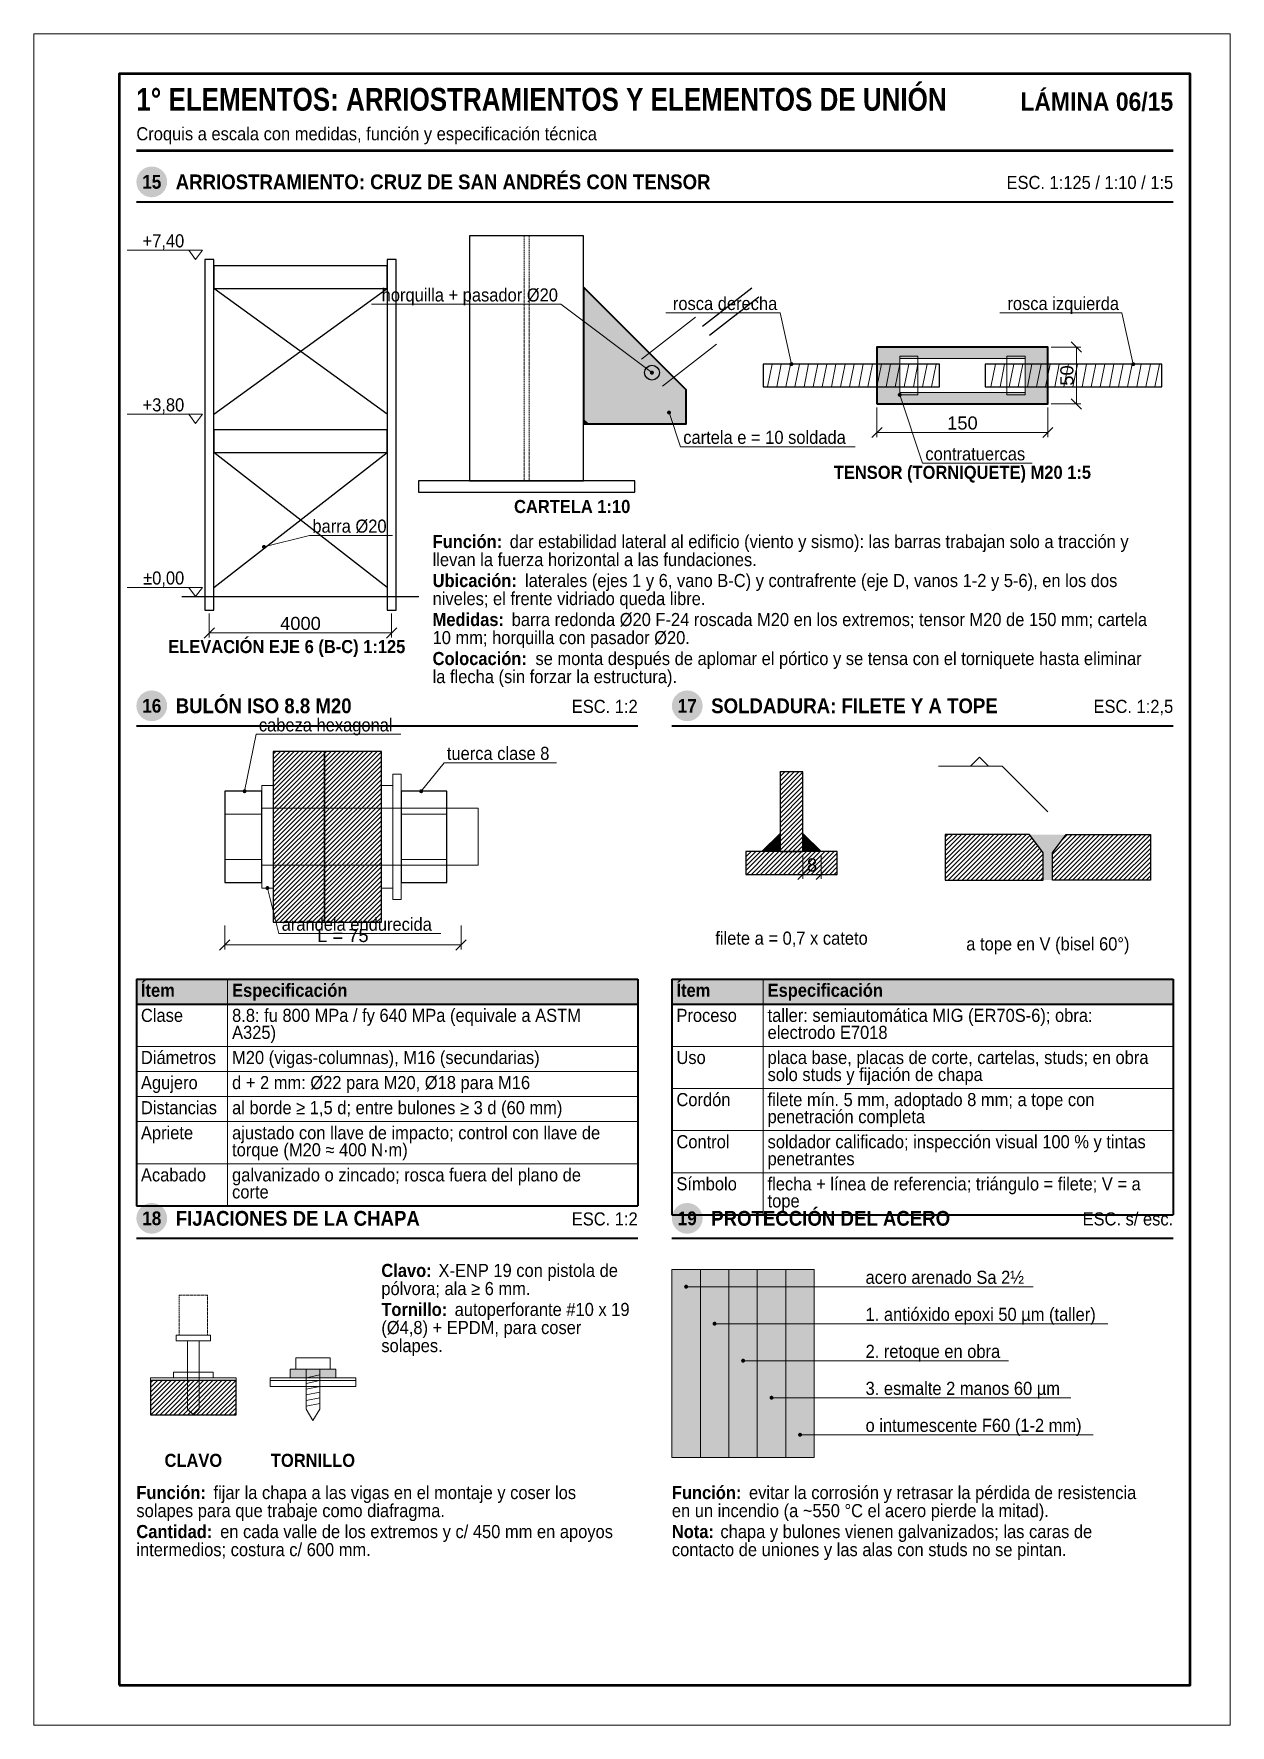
# Model space of a CAD drawing. Header units: millimetres. Extents: x 0 to 210, y 0 to 297.
import ezdxf
from ezdxf.enums import TextEntityAlignment as Align

# ---------------------------------------------------------------- set-up
doc = ezdxf.new("R2010")
doc.units = ezdxf.units.MM
doc.header["$LTSCALE"] = 0.35
doc.linetypes.add('DASHED2', pattern=[0.762, 0.635, -0.127])
for name, color, linetype in [('0-MARCO', 7, 'Continuous'), ('1-OCULTO', 8, 'DASHED2'), ('1-SECCION', 7, 'Continuous'), ('1-VISTA', 7, 'Continuous'), ('2-RAYADO', 8, 'Continuous'), ('3-COTAS', 7, 'Continuous'), ('3-REFS', 7, 'Continuous'), ('3-TABLAS', 7, 'Continuous'), ('3-TEXTOS', 7, 'Continuous'), ('3-TITULOS', 7, 'Continuous')]:
    doc.layers.add(name, color=color, linetype=linetype)
doc.styles.add('ARIAL', font='arial.ttf')
doc.styles.add('ARIAL-NEGRITA', font='arialbd.ttf')
doc.dimstyles.new('A4', dxfattribs={"dimtxt": 2.3, "dimasz": 1.1, "dimexe": 0.8, "dimexo": 0.6, "dimgap": 0.5, "dimtad": 1, "dimdec": 0, "dimtxsty": 'ARIAL', "dimtsz": 0.9, "dimcen": 2.5, "dimclrd": 7, "dimclre": 7, "dimclrt": 7, "dimazin": 3, "dimtfac": 1, "dimtmove": 0, "dimatfit": 3, "dimlwd": 13, "dimlwe": 13, "dimarcsym": 0})

msp = doc.modelspace()

# ---------------------------------------------------------------- hatches: boundary and pattern name
at = {"layer": '2-RAYADO', "true_color": 0xd7d7d7}
h = msp.add_hatch(color=254, dxfattribs=at)
h.dxf.hatch_style = 1
h.paths.add_polyline_path([(96.5, 228.5), (114.5, 228.5), (114.5, 234.5), (96.5, 252.5)])
h = msp.add_hatch(color=254, dxfattribs=at)
h.dxf.hatch_style = 1
h.paths.add_polyline_path([(148, 232), (178, 232), (178, 242), (148, 242)])
h.paths.add_polyline_path([(152, 234), (174, 234), (174, 240), (152, 240)])
at = {"layer": '2-RAYADO', "true_color": 0x3c3c3c}
h = msp.add_hatch(color=250, dxfattribs=at)
h.dxf.hatch_style = 1
h.paths.add_polyline_path([(96.5, 228.5), (97.3, 228.5), (96.5, 229.3)])
at = {"layer": '2-RAYADO'}
h = msp.add_hatch(dxfattribs=at)
h.set_pattern_fill('ANSI31', color=8, scale=0.18)
h.paths.add_polyline_path([(42, 141), (51, 141), (51, 171), (42, 171)])
h = msp.add_hatch(dxfattribs=at)
h.set_pattern_fill('ANSI31', color=8, scale=0.18)
h.paths.add_polyline_path([(51, 141), (61, 141), (61, 171), (51, 171)])
h = msp.add_hatch(dxfattribs=at)
h.set_pattern_fill('ANSI31', color=8, scale=0.18)
h.paths.add_polyline_path([(131, 153.4), (135, 153.4), (135, 167.4), (131, 167.4)])
at = {"layer": '2-RAYADO', "true_color": 0x3c3c3c}
h = msp.add_hatch(color=250, dxfattribs=at)
h.dxf.hatch_style = 1
h.paths.add_polyline_path([(131, 153.4), (127.8, 153.4), (131, 156.6)])
h = msp.add_hatch(color=250, dxfattribs=at)
h.dxf.hatch_style = 1
h.paths.add_polyline_path([(135, 153.4), (138.2, 153.4), (135, 156.6)])
at = {"layer": '2-RAYADO'}
h = msp.add_hatch(dxfattribs=at)
h.set_pattern_fill('ANSI31', color=8, scale=0.18)
h.paths.add_polyline_path([(160, 148.4), (177.2, 148.4), (177.2, 153.2), (174.8, 156.4), (160, 156.4)])
at = {"layer": '2-RAYADO', "true_color": 0x3c3c3c}
h = msp.add_hatch(color=250, dxfattribs=at)
h.dxf.hatch_style = 1
h.paths.add_polyline_path([(177.2, 148.4), (178.8, 148.4), (178.8, 153.2), (181.2, 156.4), (174.8, 156.4), (177.2, 153.2)])
at = {"layer": '2-RAYADO'}
h = msp.add_hatch(dxfattribs=at)
h.set_pattern_fill('ANSI31', color=8, scale=0.18)
h.paths.add_polyline_path([(196, 148.4), (178.8, 148.4), (178.8, 153.2), (181.2, 156.4), (196, 156.4)])
h = msp.add_hatch(dxfattribs=at)
h.set_pattern_fill('ANSI31', color=8, scale=0.18)
h.paths.add_polyline_path([(125, 149.4), (141, 149.4), (141, 153.4), (125, 153.4)])
at = {"layer": '2-RAYADO', "true_color": 0xffffff}
h = msp.add_hatch(color=7, dxfattribs=at)
h.dxf.hatch_style = 1
h.paths.add_polyline_path([(112, 47), (117, 47), (117, 80), (112, 80)])
at = {"layer": '2-RAYADO', "true_color": 0xe1e1e1}
h = msp.add_hatch(color=254, dxfattribs=at)
h.dxf.hatch_style = 1
h.paths.add_polyline_path([(117, 47), (122, 47), (122, 80), (117, 80)])
at = {"layer": '2-RAYADO', "true_color": 0xcdcdcd}
h = msp.add_hatch(color=254, dxfattribs=at)
h.dxf.hatch_style = 1
h.paths.add_polyline_path([(122, 47), (127, 47), (127, 80), (122, 80)])
at = {"layer": '2-RAYADO', "true_color": 0xb9b9b9}
h = msp.add_hatch(color=9, dxfattribs=at)
h.dxf.hatch_style = 1
h.paths.add_polyline_path([(127, 47), (132, 47), (132, 80), (127, 80)])
at = {"layer": '2-RAYADO', "true_color": 0xa5a5a5}
h = msp.add_hatch(color=253, dxfattribs=at)
h.dxf.hatch_style = 1
h.paths.add_polyline_path([(132, 47), (137, 47), (137, 80), (132, 80)])
at = {"layer": '2-RAYADO', "true_color": 0x3c3c3c}
h = msp.add_hatch(color=250, dxfattribs=at)
h.dxf.hatch_style = 1
h.paths.add_polyline_path([(45, 61), (53, 61), (53, 62.5), (45, 62.5)])
at = {"layer": '2-RAYADO'}
h = msp.add_hatch(dxfattribs=at)
h.set_pattern_fill('ANSI31', color=8, scale=0.18)
h.paths.add_polyline_path([(20.5, 54.5), (35.5, 54.5), (35.5, 60.5), (20.5, 60.5)])
at = {"layer": '3-REFS'}
h = msp.add_hatch(color=7, dxfattribs=at)
h.dxf.hatch_style = 1
edge = h.paths.add_edge_path()
edge.add_arc((108.5, 237.5), 0.35, 0, 360)
h = msp.add_hatch(color=7, dxfattribs=at)
h.dxf.hatch_style = 1
edge = h.paths.add_edge_path()
edge.add_arc((133, 239), 0.35, 0, 360)
h = msp.add_hatch(color=7, dxfattribs=at)
h.dxf.hatch_style = 1
edge = h.paths.add_edge_path()
edge.add_arc((193, 239), 0.35, 0, 360)
h = msp.add_hatch(color=7, dxfattribs=at)
h.dxf.hatch_style = 1
edge = h.paths.add_edge_path()
edge.add_arc((152, 233.6), 0.35, 0, 360)
h = msp.add_hatch(color=7, dxfattribs=at)
h.dxf.hatch_style = 1
edge = h.paths.add_edge_path()
edge.add_arc((111.5, 230.5), 0.35, 0, 360)
h = msp.add_hatch(color=7, dxfattribs=at)
h.dxf.hatch_style = 1
edge = h.paths.add_edge_path()
edge.add_arc((40.4, 206.904), 0.35, 0, 360)
h = msp.add_hatch(color=7, dxfattribs=at)
h.dxf.hatch_style = 1
edge = h.paths.add_edge_path()
edge.add_arc((37, 164), 0.35, 0, 360)
h = msp.add_hatch(color=7, dxfattribs=at)
h.dxf.hatch_style = 1
edge = h.paths.add_edge_path()
edge.add_arc((68, 164), 0.35, 0, 360)
h = msp.add_hatch(color=7, dxfattribs=at)
h.dxf.hatch_style = 1
edge = h.paths.add_edge_path()
edge.add_arc((41, 147), 0.35, 0, 360)
h = msp.add_hatch(color=7, dxfattribs=at)
h.dxf.hatch_style = 1
edge = h.paths.add_edge_path()
edge.add_arc((114.5, 77), 0.35, 0, 360)
h = msp.add_hatch(color=7, dxfattribs=at)
h.dxf.hatch_style = 1
edge = h.paths.add_edge_path()
edge.add_arc((119.5, 70.5), 0.35, 0, 360)
h = msp.add_hatch(color=7, dxfattribs=at)
h.dxf.hatch_style = 1
edge = h.paths.add_edge_path()
edge.add_arc((124.5, 64), 0.35, 0, 360)
h = msp.add_hatch(color=7, dxfattribs=at)
h.dxf.hatch_style = 1
edge = h.paths.add_edge_path()
edge.add_arc((129.5, 57.5), 0.35, 0, 360)
h = msp.add_hatch(color=7, dxfattribs=at)
h.dxf.hatch_style = 1
edge = h.paths.add_edge_path()
edge.add_arc((134.5, 51), 0.35, 0, 360)
at = {"layer": '3-TABLAS', "true_color": 0xe6e6e6}
h = msp.add_hatch(color=254, dxfattribs=at)
h.dxf.hatch_style = 1
h.paths.add_polyline_path([(18, 131), (106, 131), (106, 126.594), (18, 126.594)])
h = msp.add_hatch(color=254, dxfattribs=at)
h.dxf.hatch_style = 1
h.paths.add_polyline_path([(112, 131), (200, 131), (200, 126.594), (112, 126.594)])
at = {"layer": '3-TITULOS'}
h = msp.add_hatch(color=7, dxfattribs=at)
h.dxf.hatch_style = 1
edge = h.paths.add_edge_path()
edge.add_arc((20.7, 271), 2.7, 0, 360)
h = msp.add_hatch(color=7, dxfattribs=at)
h.dxf.hatch_style = 1
edge = h.paths.add_edge_path()
edge.add_arc((20.7, 179), 2.7, 0, 360)
h = msp.add_hatch(color=7, dxfattribs=at)
h.dxf.hatch_style = 1
edge = h.paths.add_edge_path()
edge.add_arc((114.7, 179), 2.7, 0, 360)
h = msp.add_hatch(color=7, dxfattribs=at)
h.dxf.hatch_style = 1
edge = h.paths.add_edge_path()
edge.add_arc((20.7, 89), 2.7, 0, 360)
h = msp.add_hatch(color=7, dxfattribs=at)
h.dxf.hatch_style = 1
edge = h.paths.add_edge_path()
edge.add_arc((114.7, 89), 2.7, 0, 360)

# ---------------------------------------------------------------- linework, layer by layer
at = {"layer": '0-MARCO', "color": 9, "lineweight": 0}
msp.add_lwpolyline([(0, 0), (210, 0), (210, 297), (0, 297)], close=True, dxfattribs=at)
at = {"layer": '0-MARCO', "lineweight": 50}
msp.add_lwpolyline([(15, 7), (203, 7), (203, 290), (15, 290)], close=True, dxfattribs=at)
at = {"layer": '1-OCULTO', "lineweight": 9}
for points in [[(86.05, 218.5), (86.05, 261.5)], [(86.95, 218.5), (86.95, 261.5)]]:
    msp.add_lwpolyline(points, dxfattribs=at)
msp.add_lwpolyline([(25.5, 68.5), (30.5, 68.5), (30.5, 75.5), (25.5, 75.5)], close=True, dxfattribs=at)
at = {"layer": '1-SECCION', "lineweight": 35}
msp.add_lwpolyline([(96.5, 228.5), (114.5, 228.5), (114.5, 234.5), (96.5, 252.5)], close=True, dxfattribs=at)
at = {"layer": '1-SECCION', "lineweight": 25}
for points in [[(31.6, 230.2), (62, 252.28)], [(62, 230.2), (31.6, 252.28)], [(117.3523, 245.6631), (126.0303, 252.4228)], [(118.5814, 244.0853), (127.2593, 250.8449)], [(31.6, 199.8), (62, 223.48)], [(62, 199.8), (31.6, 223.48)]]:
    msp.add_lwpolyline(points, dxfattribs=at)
at = {"layer": '1-SECCION', "lineweight": 13}
for points in [[(96.5, 228.5), (97.3, 228.5), (96.5, 229.3)], [(131, 153.4), (127.8, 153.4), (131, 156.6)], [(135, 153.4), (138.2, 153.4), (135, 156.6)]]:
    msp.add_lwpolyline(points, close=True, dxfattribs=at)
at = {"layer": '1-SECCION', "lineweight": 25}
for points in [[(42, 141), (51, 141), (51, 171), (42, 171)], [(51, 141), (61, 141), (61, 171), (51, 171)], [(131, 153.4), (135, 153.4), (135, 167.4), (131, 167.4)], [(160, 148.4), (177.2, 148.4), (177.2, 153.2), (174.8, 156.4), (160, 156.4)], [(196, 148.4), (178.8, 148.4), (178.8, 153.2), (181.2, 156.4), (196, 156.4)], [(125, 149.4), (141, 149.4), (141, 153.4), (125, 153.4)], [(20.5, 54.5), (35.5, 54.5), (35.5, 60.5), (20.5, 60.5)]]:
    msp.add_lwpolyline(points, close=True, dxfattribs=at)
at = {"layer": '1-SECCION', "lineweight": 18}
for points in [[(20.5, 60.5), (35.5, 60.5), (35.5, 61), (20.5, 61)], [(41.5, 60.5), (56.5, 60.5), (56.5, 61), (41.5, 61)], [(41.5, 59.5), (56.5, 59.5), (56.5, 60.5), (41.5, 60.5)]]:
    msp.add_lwpolyline(points, close=True, dxfattribs=at)
at = {"layer": '1-VISTA', "lineweight": 25}
for points in [[(76.5, 218.5), (96.5, 218.5), (96.5, 261.5), (76.5, 261.5)], [(30, 195.8), (31.6, 195.8), (31.6, 257.4), (30, 257.4)], [(31.6, 252.28), (62, 252.28), (62, 256.28), (31.6, 256.28)], [(62, 195.8), (63.6, 195.8), (63.6, 257.4), (62, 257.4)], [(128, 235), (159, 235), (159, 239), (128, 239)], [(167, 235), (198, 235), (198, 239), (167, 239)], [(31.6, 223.48), (62, 223.48), (62, 227.48), (31.6, 227.48)], [(67.5, 216.5), (105.5, 216.5), (105.5, 218.5), (67.5, 218.5)], [(33.5, 148), (40, 148), (40, 164), (33.5, 164)], [(64.5, 148), (72.5, 148), (72.5, 164), (64.5, 164)]]:
    msp.add_lwpolyline(points, close=True, dxfattribs=at)
at = {"layer": '1-VISTA', "lineweight": 18}
for points in [[(106.6565, 239.8667), (116.1233, 247.2409)], [(110.3435, 235.1333), (119.8104, 242.5075)], [(40, 151), (78, 151), (78, 161), (40, 161)]]:
    msp.add_lwpolyline(points, dxfattribs=at)
at = {"layer": '1-VISTA', "lineweight": 35}
msp.add_lwpolyline([(148, 232), (178, 232), (178, 242), (148, 242)], close=True, dxfattribs=at)
at = {"layer": '1-VISTA', "lineweight": 9}
for points in [[(128.8, 235), (129.6, 239)], [(130.4, 235), (131.2, 239)], [(132, 235), (132.8, 239)], [(133.6, 235), (134.4, 239)], [(135.2, 235), (136, 239)], [(136.8, 235), (137.6, 239)], [(138.4, 235), (139.2, 239)], [(140, 235), (140.8, 239)], [(141.6, 235), (142.4, 239)], [(143.2, 235), (144, 239)], [(144.8, 235), (145.6, 239)], [(146.4, 235), (147.2, 239)], [(148, 235), (148.8, 239)], [(149.6, 235), (150.4, 239)], [(151.2, 235), (152, 239)], [(152.8, 235), (153.6, 239)], [(154.4, 235), (155.2, 239)], [(156, 235), (156.8, 239)], [(157.6, 235), (158.4, 239)], [(168, 235), (168.8, 239)], [(169.6, 235), (170.4, 239)], [(171.2, 235), (172, 239)], [(172.8, 235), (173.6, 239)], [(174.4, 235), (175.2, 239)], [(176, 235), (176.8, 239)], [(177.6, 235), (178.4, 239)], [(179.2, 235), (180, 239)], [(180.8, 235), (181.6, 239)], [(182.4, 235), (183.2, 239)], [(184, 235), (184.8, 239)], [(185.6, 235), (186.4, 239)], [(187.2, 235), (188, 239)], [(188.8, 235), (189.6, 239)], [(190.4, 235), (191.2, 239)], [(192, 235), (192.8, 239)], [(193.6, 235), (194.4, 239)], [(195.2, 235), (196, 239)], [(196.8, 235), (197.6, 239)], [(47.8, 61), (50.2, 61.5)], [(47.8, 60), (50.2, 60.5)], [(47.8, 59), (50.2, 59.5)], [(47.8, 58), (50.2, 58.5)], [(47.8, 57), (50.2, 57.5)], [(47.8, 56), (50.2, 56.5)]]:
    msp.add_lwpolyline(points, dxfattribs=at)
at = {"layer": '1-VISTA', "lineweight": 18}
for points in [[(152, 233.6), (155.2, 233.6), (155.2, 240.4), (152, 240.4)], [(152, 234), (174, 234), (174, 240), (152, 240)], [(170.8, 233.6), (174, 233.6), (174, 240.4), (170.8, 240.4)], [(63, 145), (64.5, 145), (64.5, 167), (63, 167)], [(40, 147), (42, 147), (42, 165), (40, 165)], [(61, 147), (63, 147), (63, 165), (61, 165)], [(25, 67.5), (31, 67.5), (31, 68.5), (25, 68.5)], [(27, 55.5), (28, 54.5), (29, 55.5), (29, 67.5), (27, 67.5)], [(45, 61), (53, 61), (53, 62.5), (45, 62.5)], [(46, 62.5), (52, 62.5), (52, 64.5), (46, 64.5)], [(47.8, 55.5), (49, 53.5), (50.2, 55.5), (50.2, 62.5), (47.8, 62.5)], [(24.5, 61), (31.5, 61), (31.5, 62), (24.5, 62)]]:
    msp.add_lwpolyline(points, close=True, dxfattribs=at)
at = {"layer": '1-VISTA', "lineweight": 25}
msp.add_lwpolyline([(26, 198.2), (67.6, 198.2)], dxfattribs=at)
at = {"layer": '1-VISTA', "lineweight": 13}
for points in [[(33.5, 160), (40, 160)], [(64.5, 160), (72.5, 160)], [(33.5, 152), (40, 152)], [(64.5, 152), (72.5, 152)]]:
    msp.add_lwpolyline(points, dxfattribs=at)
for points in [[(112, 47), (117, 47), (117, 80), (112, 80)], [(117, 47), (122, 47), (122, 80), (117, 80)], [(122, 47), (127, 47), (127, 80), (122, 80)], [(127, 47), (132, 47), (132, 80), (127, 80)], [(132, 47), (137, 47), (137, 80), (132, 80)]]:
    msp.add_lwpolyline(points, close=True, dxfattribs=at)
at = {"layer": '1-VISTA', "lineweight": 25}
msp.add_circle((108.5, 237.5), 1.3, dxfattribs=at)
at = {"layer": '3-COTAS', "lineweight": 13}
for points in [[(29.6, 259), (16.4, 259)], [(29.6, 230.2), (16.4, 230.2)], [(29.6, 199.8), (16.4, 199.8)], [(164.4, 168.4), (166, 170), (167.6, 168.4)], [(170, 168.4), (158.8, 168.4)], [(178, 160.4), (170, 168.4)]]:
    msp.add_lwpolyline(points, dxfattribs=at)
at = {"layer": '3-COTAS', "lineweight": 18}
for points in [[(28.4, 257.4), (27.2, 259), (29.6, 259)], [(28.4, 228.6), (27.2, 230.2), (29.6, 230.2)], [(28.4, 198.2), (27.2, 199.8), (29.6, 199.8)]]:
    msp.add_lwpolyline(points, close=True, dxfattribs=at)
at = {"layer": '3-REFS', "lineweight": 13}
for points in [[(92.5, 249.5), (59.3011, 249.5)], [(108.5, 237.5), (92.5, 249.5)], [(131, 248), (110.9337, 248)], [(133, 239), (131, 248)], [(191, 248), (169.5968, 248)], [(193, 239), (191, 248)], [(152, 233.6), (156, 221.6)], [(111.5, 230.5), (113.5, 224.5)], [(113.5, 224.5), (144.1911, 224.5)], [(156, 221.6), (175.2289, 221.6)], [(40.4, 206.904), (48.4, 208.904)], [(48.4, 208.904), (62.9468, 208.904)], [(37, 164), (39, 174)], [(39, 174), (64.4242, 174)], [(68, 164), (72, 169)], [(72, 169), (91.7314, 169)], [(41, 147), (43, 139)], [(43, 139), (71.4345, 139)], [(114.5, 77), (145.5, 77)], [(145.5, 77), (175.4389, 77)], [(119.5, 70.5), (145.5, 70.5)], [(145.5, 70.5), (188.5376, 70.5)], [(124.5, 64), (145.5, 64)], [(145.5, 64), (171.0902, 64)], [(129.5, 57.5), (145.5, 57.5)], [(145.5, 57.5), (182.0147, 57.5)], [(134.5, 51), (145.5, 51)], [(145.5, 51), (185.9622, 51)]]:
    msp.add_lwpolyline(points, dxfattribs=at)
at = {"layer": '3-TABLAS', "lineweight": 35}
for points in [[(18, 131), (106, 131)], [(18, 131), (18, 91.188)], [(106, 131), (106, 91.188)], [(112, 131), (200, 131)], [(112, 131), (112, 89.614)], [(200, 131), (200, 89.614)], [(18, 126.594), (106, 126.594)], [(112, 126.594), (200, 126.594)], [(18, 91.188), (106, 91.188)], [(112, 89.614), (200, 89.614)]]:
    msp.add_lwpolyline(points, dxfattribs=at)
at = {"layer": '3-TABLAS', "lineweight": 13}
for points in [[(34, 131), (34, 91.188)], [(128, 131), (128, 89.614)], [(18, 119.198), (106, 119.198)], [(112, 119.198), (200, 119.198)], [(18, 114.792), (106, 114.792)], [(18, 110.386), (106, 110.386)], [(112, 111.802), (200, 111.802)], [(18, 105.98), (106, 105.98)], [(112, 104.406), (200, 104.406)], [(18, 98.584), (106, 98.584)], [(112, 97.01), (200, 97.01)]]:
    msp.add_lwpolyline(points, dxfattribs=at)
at = {"layer": '3-TITULOS', "lineweight": 50}
msp.add_lwpolyline([(18, 276.5), (200, 276.5)], dxfattribs=at)
at = {"layer": '3-TITULOS', "lineweight": 35}
for points in [[(18, 267.5), (200, 267.5)], [(18, 175.5), (106, 175.5)], [(112, 175.5), (200, 175.5)], [(18, 85.5), (106, 85.5)], [(112, 85.5), (200, 85.5)]]:
    msp.add_lwpolyline(points, dxfattribs=at)

# ---------------------------------------------------------------- texts
at = {"layer": '3-COTAS', "style": 'ARIAL', "width": 0.9}
for s, p in [('+7,40', (26.4, 259.5)), ('+3,80', (26.4, 230.7)), ('±0,00', (26.4, 200.3))]:
    msp.add_text(s, height=2.3, dxfattribs=at).set_placement(p, align=Align.RIGHT)
at = {"layer": '3-TABLAS', "width": 0.9}
for s, style, p in [('Ítem', 'ARIAL-NEGRITA', (18.8, 127.9)), ('Ítem', 'ARIAL-NEGRITA', (112.8, 127.9)), ('Especificación', 'ARIAL-NEGRITA', (34.8, 127.9)), ('Especificación', 'ARIAL-NEGRITA', (128.8, 127.9)), ('Clase', 'ARIAL', (18.8, 123.494)), ('8.8: fu 800 MPa / fy 640 MPa (equivale a ASTM', 'ARIAL', (34.8, 123.494)), ('Proceso', 'ARIAL', (112.8, 123.494)), ('taller: semiautomática MIG (ER70S-6); obra:', 'ARIAL', (128.8, 123.494)), ('A325)', 'ARIAL', (34.8, 120.504)), ('electrodo E7018', 'ARIAL', (128.8, 120.504)), ('Diámetros', 'ARIAL', (18.8, 116.098)), ('M20 (vigas-columnas), M16 (secundarias)', 'ARIAL', (34.8, 116.098)), ('Uso', 'ARIAL', (112.8, 116.098)), ('placa base, placas de corte, cartelas, studs; en obra', 'ARIAL', (128.8, 116.098)), ('Agujero', 'ARIAL', (18.8, 111.692)), ('d + 2 mm: Ø22 para M20, Ø18 para M16', 'ARIAL', (34.8, 111.692)), ('solo studs y fijación de chapa', 'ARIAL', (128.8, 113.108)), ('Cordón', 'ARIAL', (112.8, 108.702)), ('filete mín. 5 mm, adoptado 8 mm; a tope con', 'ARIAL', (128.8, 108.702)), ('Distancias', 'ARIAL', (18.8, 107.286)), ('al borde ≥ 1,5 d; entre bulones ≥ 3 d (60 mm)', 'ARIAL', (34.8, 107.286)), ('penetración completa', 'ARIAL', (128.8, 105.712)), ('Apriete', 'ARIAL', (18.8, 102.88)), ('ajustado con llave de impacto; control con llave de', 'ARIAL', (34.8, 102.88)), ('torque (M20 ≈ 400 N·m)', 'ARIAL', (34.8, 99.89)), ('Control', 'ARIAL', (112.8, 101.306)), ('soldador calificado; inspección visual 100 % y tintas', 'ARIAL', (128.8, 101.306)), ('penetrantes', 'ARIAL', (128.8, 98.316)), ('Acabado', 'ARIAL', (18.8, 95.484)), ('galvanizado o zincado; rosca fuera del plano de', 'ARIAL', (34.8, 95.484)), ('Símbolo', 'ARIAL', (112.8, 93.91)), ('flecha + línea de referencia; triángulo = filete; V = a', 'ARIAL', (128.8, 93.91)), ('corte', 'ARIAL', (34.8, 92.494)), ('tope', 'ARIAL', (128.8, 90.92))]:
    msp.add_text(s, height=2.3, dxfattribs=dict(at, style=style)).set_placement(p)
at = {"layer": '3-TEXTOS', "style": 'ARIAL', "width": 0.9}
for s, p in [('horquilla + pasador Ø20', (92, 250)), ('rosca derecha', (130.5, 248.5)), ('rosca izquierda', (190.5, 248.5))]:
    msp.add_text(s, height=2.3, dxfattribs=at).set_placement(p, align=Align.RIGHT)
at = {"layer": '3-TEXTOS', "width": 0.9}
for s, style, p in [('cartela e = 10 soldada', 'ARIAL', (114, 225)), ('contratuercas', 'ARIAL', (156.5, 222.1)), ('barra Ø20', 'ARIAL', (48.9, 209.404)), ('Función:', 'ARIAL-NEGRITA', (70, 206.7)), ('dar estabilidad lateral al edificio (viento y sismo): las barras trabajan solo a tracción y', 'ARIAL', (83.5365, 206.7)), ('llevan la fuerza horizontal a las fundaciones.', 'ARIAL', (70, 203.526)), ('Ubicación:', 'ARIAL-NEGRITA', (70, 199.852)), ('laterales (ejes 1 y 6, vano B-C) y contrafrente (eje D, vanos 1-2 y 5-6), en los dos', 'ARIAL', (86.2162, 199.852)), ('niveles; el frente vidriado queda libre.', 'ARIAL', (70, 196.678)), ('Medidas:', 'ARIAL-NEGRITA', (70, 193.004)), ('barra redonda Ø20 F-24 roscada M20 en los extremos; tensor M20 de 150 mm; cartela', 'ARIAL', (83.8759, 193.004)), ('10 mm; horquilla con pasador Ø20.', 'ARIAL', (70, 189.83)), ('Colocación:', 'ARIAL-NEGRITA', (70, 186.156)), ('se monta después de aplomar el pórtico y se tensa con el torniquete hasta eliminar', 'ARIAL', (88.0541, 186.156)), ('la flecha (sin forzar la estructura).', 'ARIAL', (70, 182.982)), ('cabeza hexagonal', 'ARIAL', (39.5, 174.5)), ('tuerca clase 8', 'ARIAL', (72.5, 169.5)), ('arandela endurecida', 'ARIAL', (43.5, 139.5)), ('Clavo:', 'ARIAL-NEGRITA', (61, 78.7)), ('X-ENP 19 con pistola de', 'ARIAL', (71.0312, 78.7)), ('pólvora; ala ≥ 6 mm.', 'ARIAL', (61, 75.526)), ('acero arenado Sa 2½', 'ARIAL', (146, 77.5)), ('Tornillo:', 'ARIAL-NEGRITA', (61, 71.852)), ('autoperforante #10 x 19', 'ARIAL', (73.8681, 71.852)), ('1. antióxido epoxi 50 µm (taller)', 'ARIAL', (146, 71)), ('(Ø4,8) + EPDM, para coser', 'ARIAL', (61, 68.678)), ('solapes.', 'ARIAL', (61, 65.504)), ('2. retoque en obra', 'ARIAL', (146, 64.5)), ('3. esmalte 2 manos 60 µm', 'ARIAL', (146, 58)), ('o intumescente F60 (1-2 mm)', 'ARIAL', (146, 51.5)), ('Función:', 'ARIAL-NEGRITA', (18, 39.7)), ('fijar la chapa a las vigas en el montaje y coser los', 'ARIAL', (31.5365, 39.7)), ('Función:', 'ARIAL-NEGRITA', (112, 39.7)), ('evitar la corrosión y retrasar la pérdida de resistencia', 'ARIAL', (125.5365, 39.7)), ('solapes para que trabaje como diafragma.', 'ARIAL', (18, 36.526)), ('en un incendio (a ~550 °C el acero pierde la mitad).', 'ARIAL', (112, 36.526)), ('Cantidad:', 'ARIAL-NEGRITA', (18, 32.852)), ('en cada valle de los extremos y c/ 450 mm en apoyos', 'ARIAL', (32.7089, 32.852)), ('Nota:', 'ARIAL-NEGRITA', (112, 32.852)), ('chapa y bulones vienen galvanizados; las caras de', 'ARIAL', (120.5239, 32.852)), ('intermedios; costura c/ 600 mm.', 'ARIAL', (18, 29.678)), ('contacto de uniones y las alas con studs no se pintan.', 'ARIAL', (112, 29.678))]:
    msp.add_text(s, height=2.3, dxfattribs=dict(at, style=style)).set_placement(p)
for s, style, p in [('TENSOR (TORNIQUETE) M20 1:5', 'ARIAL-NEGRITA', (163, 220)), ('CARTELA 1:10', 'ARIAL-NEGRITA', (94.5, 214)), ('ELEVACIÓN EJE 6 (B-C) 1:125', 'ARIAL-NEGRITA', (44.4, 189.4)), ('filete a = 0,7 x cateto', 'ARIAL', (133, 138.2)), ('a tope en V (bisel 60°)', 'ARIAL', (178, 137.2)), ('CLAVO', 'ARIAL-NEGRITA', (28, 46.5)), ('TORNILLO', 'ARIAL-NEGRITA', (49, 46.5))]:
    msp.add_text(s, height=2.3, dxfattribs=dict(at, style=style)).set_placement(p, align=Align.MIDDLE_CENTER)
at = {"layer": '3-TITULOS'}
for s, height, style, width, p in [('1° ELEMENTOS: ARRIOSTRAMIENTOS Y ELEMENTOS DE UNIÓN', 4, 'ARIAL-NEGRITA', 0.816415, (18, 283.5)), ('Croquis a escala con medidas, función y especificación técnica', 2.3, 'ARIAL', 0.9, (18, 278.3))]:
    msp.add_text(s, height=height, dxfattribs=dict(at, style=style, width=width)).set_placement(p)
at = {"layer": '3-TITULOS', "style": 'ARIAL-NEGRITA', "width": 0.9}
msp.add_text('LÁMINA 06/15', height=3.2, dxfattribs=at).set_placement((200, 283.5), align=Align.RIGHT)
at = {"layer": '3-TITULOS', "color": 7, "true_color": 0xffffff, "style": 'ARIAL-NEGRITA', "width": 0.9}
for s, p in [('15', (20.7, 271)), ('16', (20.7, 179)), ('17', (114.7, 179)), ('18', (20.7, 89)), ('19', (114.7, 89))]:
    msp.add_text(s, height=2.4, dxfattribs=at).set_placement(p, align=Align.MIDDLE_CENTER)
at = {"layer": '3-TITULOS', "style": 'ARIAL-NEGRITA', "width": 0.9}
for s, p in [('ARRIOSTRAMIENTO: CRUZ DE SAN ANDRÉS CON TENSOR', (24.9, 271)), ('BULÓN ISO 8.8 M20', (24.9, 179)), ('SOLDADURA: FILETE Y A TOPE', (118.9, 179)), ('FIJACIONES DE LA CHAPA', (24.9, 89)), ('PROTECCIÓN DEL ACERO', (118.9, 89))]:
    msp.add_text(s, height=2.6, dxfattribs=at).set_placement(p, align=Align.MIDDLE_LEFT)
at = {"layer": '3-TITULOS', "style": 'ARIAL', "width": 0.9}
for s, p in [('ESC. 1:125 / 1:10 / 1:5', (200, 270.9)), ('ESC. 1:2', (106, 178.9)), ('ESC. 1:2,5', (200, 178.9)), ('ESC. 1:2', (106, 88.9)), ('ESC. s/ esc.', (200, 88.9))]:
    msp.add_text(s, height=2.3, dxfattribs=at).set_placement(p, align=Align.MIDDLE_RIGHT)

# ---------------------------------------------------------------- dimensions: what is measured, and where the dimension line sits
at = {"layer": '3-COTAS'}
msp.add_linear_dim(base=(183, 232), p1=(178, 232), p2=(178, 242), angle=90, dimstyle='A4', override={"dimlfac": 5}, dxfattribs=at).render()
for base, p1, p2, override in [((148, 227), (148, 232), (178, 232), {"dimlfac": 5}), ((30.8, 191.8), (30.8, 195.8), (62.8, 195.8), {"dimlfac": 125})]:
    msp.add_linear_dim(base=base, p1=p1, p2=p2, dimstyle='A4', override=override, dxfattribs=at).render()
for base, p1, p2, text, override in [((135, 149.4), (135, 153.4), (138.2, 153.4), '8', {"dimlfac": 2.5}), ((33.5, 137), (33.5, 141), (75, 141), 'L = 75', {"dimlfac": 2})]:
    msp.add_linear_dim(base=base, p1=p1, p2=p2, text=text, dimstyle='A4', override=override, dxfattribs=at).render()

doc.saveas('drawing.dxf')
